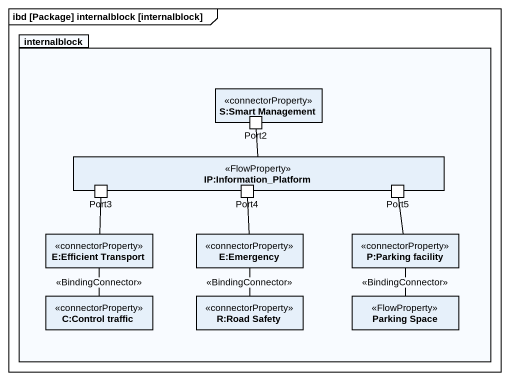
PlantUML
@startuml
mainframe ibd [Package] internalblock [internalblock]
package internalblock {
  rectangle "S:Smart Management" as S_Smart_Management <<connectorProperty>> {
    port Port2
  }
  rectangle "IP:Information_Platform" as IP_Information_Platform <<FlowProperty>> {
    port Port3
    port Port4
    port Port5
  }
  rectangle "E:Efficient Transport" as E_Efficient_Transport <<connectorProperty>>
  rectangle "E:Emergency" as E_Emergency <<connectorProperty>>
  rectangle "P:Parking facility" as P_Parking_facility <<connectorProperty>>
  rectangle "C:Control traffic" as C_Control_traffic <<connectorProperty>>
  rectangle "R:Road Safety" as R_Road_Safety <<connectorProperty>>
  rectangle "Parking Space" as Parking_Space <<FlowProperty>>
}
Port2 -- IP_Information_Platform
E_Efficient_Transport -up- Port3
E_Emergency -up- Port4
P_Parking_facility -up- Port5
C_Control_traffic -up- E_Efficient_Transport : <<BindingConnector>>
R_Road_Safety -up- E_Emergency : <<BindingConnector>>
Parking_Space -up- P_Parking_facility : <<BindingConnector>>
@enduml
